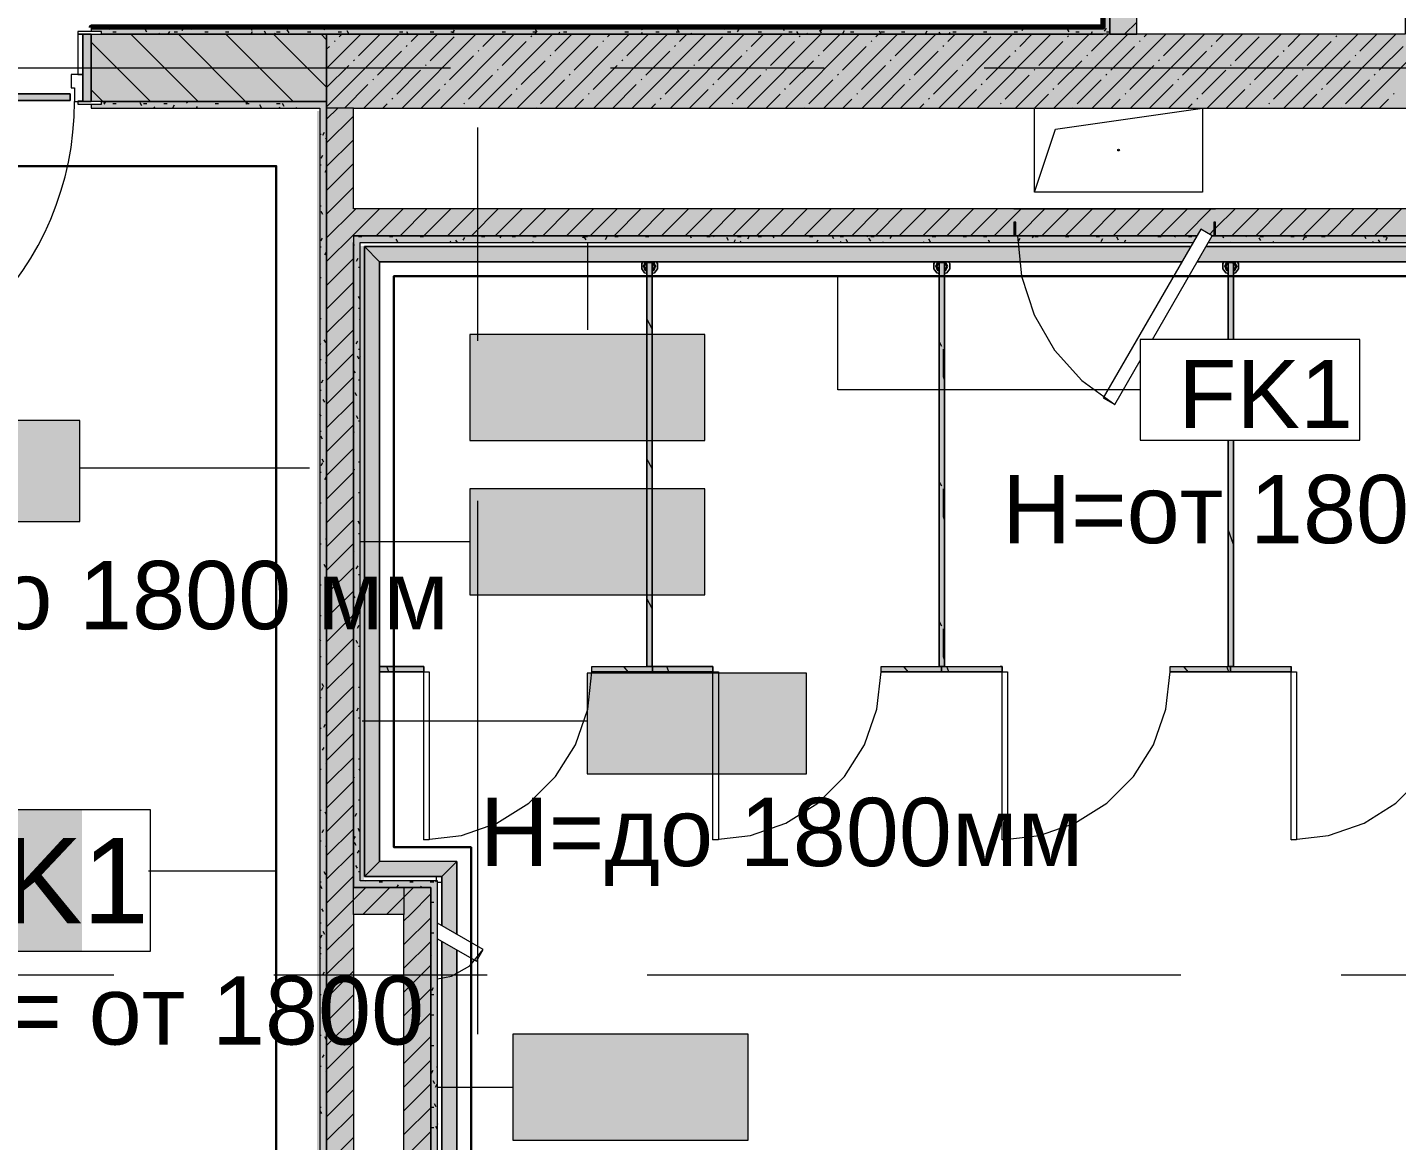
# Model space of a CAD drawing. Header units: millimetres. Extents: x -3817 to 677485, y -22715 to 103890.
# Drawn here: x 420598 to 424672, y 9226 to 12539 of the extents above; entities that cross this region are included whole.
import ezdxf

# ---------------------------------------------------------------- set-up
doc = ezdxf.new("R2010")
doc.units = ezdxf.units.MM
doc.layers.add('PDF _Геометрия', color=7, linetype='Continuous', true_color=0x1d1d1d)
doc.layers.add('PDF _Сплошная заливка', color=7, linetype='Continuous', true_color=0xffffff)
doc.layers.add('PDF _Текст', color=7, linetype='Continuous')
doc.styles.add('PDF GOST-Common', font='arial.ttf')

msp = doc.modelspace()

# ---------------------------------------------------------------- hatches: boundary and pattern name
at = {"layer": 'PDF _Сплошная заливка', "transparency": 33554559}
for points in [[(423798.6, 12519), (423818.6, 12519), (423818.6, 13260), (423798.6, 13260), (423798.6, 12539)], [(424785, 12299), (428888.6, 12299), (428888.6, 12519), (421488.6, 12519), (421488.6, 12299), (422199.1, 12299)], [(422845.6, 11919), (423533.6, 11919), (423533.6, 11959), (423538.6, 11959), (423538.6, 11919), (424077.5, 11919), (424089, 11939), (424123.6, 11919), (424128.6, 11919), (424128.6, 11959), (424133.6, 11959), (424133.6, 11919), (425338.6, 11919), (425338.6, 11959), (425343.6, 11959), (425343.6, 11919), (425882.4, 11919), (425894, 11939), (425928.6, 11919), (425933.6, 11919), (425933.6, 11959), (425938.6, 11959), (425938.6, 11919), (428358.6, 11919), (428358.6, 11999), (421568.6, 11999), (421568.6, 11919), (422522.4, 11919)], [(421798.6, 7749), (421818.6, 7749), (421818.6, 9979), (421798.6, 9979), (421798.6, 8051)], [(421718.6, 7749), (421798.6, 7749), (421798.6, 9899), (421718.6, 9899), (421718.6, 8051)]]:
    msp.add_hatch(color=256, dxfattribs=at).paths.add_polyline_path(points)
h = msp.add_hatch(color=256, dxfattribs=at)
h.paths.add_polyline_path([(419108.6, 12519), (419758.6, 12519), (419758.6, 12527), (419788.6, 12527), (419788.6, 12539), (419108.6, 12539)], flags=0)
h.paths.add_polyline_path([(420818.6, 12519), (423798.6, 12519), (423797.6, 12539), (420788.6, 12539), (420788.6, 12527), (420818.6, 12527)], flags=0)
h = msp.add_hatch(color=256, dxfattribs=at)
h.paths.add_polyline_path([(419708.6, 12299), (419788.6, 12299), (419788.6, 12311), (419758.6, 12311.5), (419758.6, 12319), (419688.6, 12319), (419688.6, 12299)], flags=0)
h.paths.add_polyline_path([(421488.6, 12299), (421488.6, 12319), (420818.6, 12318.1), (420818.6, 12311), (420788.6, 12311), (420788.6, 12299), (421468.6, 12299)], flags=0)
h = msp.add_hatch(color=256, dxfattribs=at)
h.paths.add_polyline_path([(427370.9, 11899), (428338.6, 11899), (428338.6, 11919), (425928.6, 11919), (425917.1, 11899), (427047.6, 11899)], flags=0)
h.paths.add_polyline_path([(421588.6, 11899), (424065.9, 11899), (424077.5, 11919), (421568.6, 11919), (421568.6, 11899)], flags=0)
h.paths.add_polyline_path([(425870.9, 11899), (425882.4, 11919), (424123.6, 11919), (424112.1, 11899), (425604, 11899)], flags=0)
at = {"layer": 'PDF _Сплошная заливка', "true_color": 0xd7cdc4, "transparency": 33554559}
h = msp.add_hatch(color=254, dxfattribs=at)
h.paths.add_polyline_path([(428281.1, 11841.5), (428326.1, 11886.5), (425909.9, 11886.5), (425883.9, 11841.5), (427370.9, 11841.5)], flags=0)
h.paths.add_polyline_path([(425604, 11841.5), (425837.7, 11841.5), (425863.7, 11886.5), (424104.9, 11886.5), (424078.9, 11841.5), (425431.5, 11841.5)], flags=0)
h.paths.add_polyline_path([(424032.7, 11841.5), (424058.7, 11886.5), (421601.1, 11886.5), (421646.1, 11841.5), (423799, 11841.5)], flags=0)
msp.add_hatch(color=254, dxfattribs=at).paths.add_polyline_path([(421601.1, 10011.5), (421646.1, 10056.5), (421646.1, 11841.5), (421601.1, 11886.5), (421601.1, 10137.9)])
at = {"layer": 'PDF _Сплошная заливка', "true_color": 0xe2ddcd, "transparency": 33554559}
for points in [[(422441.3, 10637), (422457.3, 10637), (422457.3, 11837), (422441.3, 11837), (422441.3, 11181.3)], [(423310.9, 10637), (423326.9, 10637), (423326.9, 11837), (423310.9, 11837), (423310.9, 11181.3)]]:
    msp.add_hatch(color=254, dxfattribs=at).paths.add_polyline_path(points)
h = msp.add_hatch(color=254, dxfattribs=at)
h.paths.add_polyline_path([(424170.5, 10637), (424186.5, 10637), (424186.5, 11310.5), (424170.5, 11310.5), (424170.5, 11181.3)], flags=0)
h.paths.add_polyline_path([(424170.5, 11610.5), (424186.5, 11610.5), (424186.5, 11837), (424170.5, 11837), (424170.5, 11703)], flags=0)
at = {"layer": 'PDF _Сплошная заливка', "true_color": 0xd7cdc4, "transparency": 33554559}
h = msp.add_hatch(color=254, dxfattribs=at)
h.paths.add_polyline_path([(421831.1, 7781.5), (421869.6, 7820), (421876.1, 7831.3), (421876.1, 9793.1), (421831.1, 9819.1), (421831.1, 8051)], flags=0)
h.paths.add_polyline_path([(421876.1, 9839.3), (421876.1, 10056.5), (421831.1, 10011.5), (421831.1, 9865.2)], flags=0)

# ---------------------------------------------------------------- linework, layer by layer
at = {"layer": 'PDF _Геометрия', "color": 231, "lineweight": 70, "true_color": 0xff80c0}
msp.add_lwpolyline([(423798.6, 13260), (423797.6, 13260), (423797.6, 12540), (420788.6, 12540), (420788.6, 12539)], dxfattribs=at)
at = {"layer": 'PDF _Геометрия', "color": 231, "lineweight": 9, "true_color": 0xff80c0}
msp.add_lwpolyline([(420788.6, 12539), (423797.6, 12539), (423798.6, 12539), (423798.6, 13260)], dxfattribs=at)
at = {"layer": 'PDF _Геометрия', "color": 7, "lineweight": 9}
for points in [[(423798.6, 13260), (423798.6, 12539)], [(423797.6, 12539), (420788.6, 12539)], [(423818.6, 12519), (423798.6, 12519), (421488.6, 12519), (420818.6, 12519), (421488.6, 12519), (423798.6, 12519)], [(420726.1, 12321.8), (420726.1, 12341.8), (420726.1, 12321.8)], [(421568.6, 12299), (421488.6, 12299), (421488.6, 8639), (421488.6, 8619), (420718.6, 8619), (421488.6, 8619)], [(421488.6, 8639), (421488.6, 12299)], [(423594.7, 12049), (423657.2, 12236.5), (424094.7, 12299)], [(421568.6, 11919), (424077.5, 11919), (421568.6, 11919), (421568.6, 11899)], [(421588.6, 9979), (421718.6, 9979), (421588.6, 9979), (421568.6, 9979), (421568.6, 11899), (421568.6, 9979)], [(422264.3, 11899), (422264.3, 11639.3)], [(421601.1, 11886.5), (421601.1, 10011.5), (421831.1, 10011.5), (421876.1, 10056.5), (421646.1, 10056.5), (421646.1, 11841.5)], [(422441.3, 11840.1), (422438.6, 11839), (422434.2, 11828.3), (422438.6, 11817.7), (422441.3, 11816.6)], [(422441.3, 11833.8), (422441.3, 11837.3), (422441.3, 11840)], [(422441.3, 11816.6), (422441.3, 11819.3), (422441.3, 11823), (422441.3, 11826.8), (422441.3, 11830.2), (422441.3, 11833.4)], [(422457.3, 11816.6), (422459.9, 11817.7), (422464.3, 11828.3), (422459.9, 11839), (422457.3, 11840.1)], [(422457.3, 11840), (422457.3, 11837.3), (422457.3, 11833.6)], [(422457.3, 11833.4), (422457.3, 11829.9), (422457.3, 11826.5), (422457.3, 11822.8), (422457.3, 11819.3), (422457.3, 11816.6)], [(423310.9, 11840.1), (423308.2, 11839), (423303.8, 11828.3), (423308.2, 11817.7), (423310.9, 11816.6)], [(423310.9, 11833.8), (423310.9, 11837.3), (423310.9, 11840)], [(423310.9, 11816.6), (423310.9, 11819.3), (423310.9, 11823), (423310.9, 11826.8), (423310.9, 11830.2), (423310.9, 11833.4)], [(423330.4, 11815.5), (423326.9, 11814.1), (423331.3, 11815.9), (423336.5, 11828.3), (423331.3, 11840.7), (423330.4, 11841.1)], [(423326.9, 11816.6), (423329.5, 11817.7), (423334, 11828.3), (423329.5, 11839), (423326.9, 11840.1)], [(423326.9, 11840), (423326.9, 11837.3), (423326.9, 11833.6)], [(423326.9, 11833.4), (423326.9, 11829.9), (423326.9, 11826.5), (423326.9, 11822.8), (423326.9, 11819.3), (423326.9, 11816.6)], [(423331.3, 11815.9), (423336.5, 11828.3), (423331.3, 11840.7)], [(424170.5, 11840.1), (424167.9, 11839), (424163.4, 11828.3), (424167.9, 11817.7), (424170.5, 11816.6)], [(424170.5, 11833.8), (424170.5, 11837.3), (424170.5, 11840)], [(424170.5, 11816.6), (424170.5, 11819.3), (424170.5, 11823), (424170.5, 11826.8), (424170.5, 11830.2), (424170.5, 11833.4)], [(424186.5, 11816.6), (424189.2, 11817.7), (424193.6, 11828.3), (424189.2, 11839), (424186.5, 11840.1)], [(424186.5, 11840), (424186.5, 11837.3), (424186.5, 11833.6)], [(424186.5, 11833.4), (424186.5, 11829.9), (424186.5, 11826.5), (424186.5, 11822.8), (424186.5, 11819.3), (424186.5, 11816.6)], [(423909.2, 11460.5), (423009.2, 11460.5), (423009.2, 11799)], [(424170.5, 11310.5), (424170.5, 10637), (424170.5, 11310.5)], [(424186.5, 11310.5), (424186.5, 10637), (424186.5, 11310.5)], [(421437.5, 11226.7), (420754.3, 11226.7)], [(421588.6, 11008.4), (421914.3, 11008.4)], [(421778.1, 10121), (421778.1, 10621), (421794.1, 10621), (421794.1, 10121), (421778.1, 10121), (421889.4, 10133.5), (421995.1, 10170.5), (422089.9, 10230.1), (422169.1, 10309.3), (422228.6, 10404.1), (422265.6, 10509.7), (422278.1, 10621), (422278.1, 10637)], [(422278.1, 10621), (422278.1, 10637), (422458.1, 10637), (422458.1, 10621), (422458.1, 10637)], [(422457.3, 10637), (422441.3, 10637)], [(422638.1, 10121), (422638.1, 10621), (422654.1, 10621), (422654.1, 10121), (422638.1, 10121), (422749.4, 10133.5), (422855.1, 10170.5), (422949.9, 10230.1), (423029.1, 10309.3), (423088.6, 10404.1), (423125.6, 10509.7), (423138.1, 10621), (423138.1, 10637)], [(423138.1, 10621), (423138.1, 10637), (423318.1, 10637), (423318.1, 10621), (423318.1, 10637), (423498.1, 10637), (423498.1, 10621), (423498.1, 10637), (423492.1, 10637)], [(423326.9, 10637), (423310.9, 10637)], [(423498.1, 10121), (423498.1, 10621), (423514.1, 10621), (423514.1, 10121), (423498.1, 10121), (423609.4, 10133.5), (423715.1, 10170.5), (423809.9, 10230.1), (423889.1, 10309.3), (423948.6, 10404.1), (423985.6, 10509.7), (423998.1, 10621), (423998.1, 10637)], [(423998.1, 10621), (423998.1, 10637), (424178.1, 10637), (424178.1, 10621), (424178.1, 10637), (424358.1, 10637), (424358.1, 10621), (424358.1, 10637)], [(424186.5, 10637), (424170.5, 10637)], [(424358.1, 10121), (424358.1, 10621), (424374.1, 10621), (424374.1, 10121), (424358.1, 10121), (424469.4, 10133.5), (424575.1, 10170.5), (424669.9, 10230.1), (424749.1, 10309.3), (424808.6, 10404.1), (424845.6, 10509.7), (424858.1, 10621), (424858.1, 10637), (424858.1, 10621)], [(421778.1, 10621), (421646.1, 10621), (421778.1, 10621)], [(422458.1, 10621), (422278.1, 10621), (422458.1, 10621)], [(422638.1, 10621), (422458.1, 10621), (422638.1, 10621)], [(423318.1, 10621), (423138.1, 10621), (423318.1, 10621)], [(423498.1, 10621), (423318.1, 10621), (423498.1, 10621)], [(424178.1, 10621), (423998.1, 10621), (424178.1, 10621)], [(424358.1, 10621), (424178.1, 10621), (424358.1, 10621)], [(421594.1, 10475.3), (422263.5, 10475.3)], [(420958.6, 10028.9), (421338.6, 10028.9)], [(421876.1, 10056.5), (421876.1, 9839.3), (421876.1, 10056.5), (421646.1, 10056.5)], [(421831.1, 10011.5), (421831.1, 9865.2), (421831.1, 10011.5), (421601.1, 10011.5)], [(421814.1, 10011.5), (421814.1, 9999)], [(421818.6, 9995), (421831.1, 9995)], [(421831.1, 7781.5), (421847.4, 7781.5), (421831.1, 7781.5), (421831.1, 9819.1), (421831.1, 7781.5), (421869.6, 7820)], [(421818.6, 9385.1), (422042.7, 9385.1)]]:
    msp.add_lwpolyline(points, dxfattribs=at)
at = {"layer": 'PDF _Геометрия', "color": 9, "lineweight": 9, "true_color": 0xc0c0c0}
for points in [[(423998.8, 13159), (424697.6, 13159), (424697.6, 12519), (423818.6, 12519), (423818.6, 13239), (423818.6, 13159), (423998.8, 13159), (423998.8, 13239)], [(420788.6, 12539), (420788.6, 12527)], [(420788.6, 12519), (420788.6, 12319)], [(428048.6, 7091), (428048.6, 7079), (428868.6, 7079), (428868.6, 7099), (428888.6, 7099), (428888.6, 7319), (428888.6, 12299), (428808.6, 12299), (428808.6, 7319), (428438.6, 7319), (428438.6, 12299), (428358.6, 12299), (428358.6, 11999), (421568.6, 11999), (421568.6, 12299), (428888.6, 12299), (428888.6, 12519), (428888.6, 12319), (428888.6, 12299), (428888.6, 7079)], [(420788.6, 12311), (420788.6, 12299), (421468.6, 12299), (421468.6, 8639), (420688.6, 8639), (420688.6, 8627)], [(423533.6, 11999), (424133.6, 11999)], [(421840.2, 7769), (421818.6, 7769), (421818.6, 9979), (421818.6, 9999), (421588.6, 9999), (421588.6, 11899), (424065.9, 11899)], [(424112.1, 11899), (425870.9, 11899)], [(421718.6, 7749), (421718.6, 9899), (421568.6, 9899), (421568.6, 9979), (421798.6, 9979), (421798.6, 9899), (421798.6, 7749), (421798.6, 9979), (421718.6, 9979), (421718.6, 9899), (421568.6, 9899), (421568.6, 7319)], [(421718.6, 9694), (421718.6, 9894)]]:
    msp.add_lwpolyline(points, dxfattribs=at)
for points in [[(423898.6, 12519), (423898.6, 13239), (423818.6, 13239), (423818.6, 12519)], [(421488.6, 12519), (421488.6, 12319)]]:
    msp.add_lwpolyline(points, close=True, dxfattribs=at)
at = {"layer": 'PDF _Геометрия', "lineweight": 9}
for points in [[(424564.2, 12299), (424784.2, 12519), (424917.6, 12652.5)], [(423862.8, 12519), (423898.6, 12554.8)], [(421106.2, 12319), (420906.2, 12519)], [(421247.6, 12319), (421047.6, 12519)], [(421389, 12319), (421189, 12519)], [(421488.6, 12360.8), (421330.4, 12519)], [(421488.6, 12502.2), (421471.9, 12519)], [(421488.6, 12416.9), (421590.8, 12519)], [(421488.6, 12302.8), (421704.8, 12519)], [(421526.1, 12511.3), (421533.8, 12519)], [(421583.1, 12454.3), (421647.8, 12519)], [(421598.9, 12299), (421818.9, 12519)], [(421712.9, 12299), (421932.9, 12519)], [(421739.9, 12497.1), (421761.9, 12519)], [(421797, 12440), (421868.2, 12511.3)], [(421827, 12299), (422047, 12519)], [(421941, 12299), (422161, 12519)], [(421953.8, 12482.8), (421990, 12519)], [(422055.1, 12299), (422275.1, 12519)], [(422096.3, 12511.3), (422098.7, 12513.7)], [(422167.6, 12468.6), (422218.1, 12519)], [(422169.1, 12299), (422389.1, 12519)], [(422283.2, 12299), (422503.2, 12519)], [(422324.4, 12511.3), (422332.1, 12519)], [(422381.5, 12454.3), (422446.2, 12519)], [(422397.2, 12299), (422617.2, 12519)], [(422511.3, 12299), (422731.3, 12519)], [(422538.3, 12497.1), (422560.2, 12519)], [(422595.3, 12440), (422666.6, 12511.3)], [(422625.3, 12299), (422845.3, 12519)], [(422739.4, 12299), (422959.4, 12519)], [(422752.1, 12482.8), (422788.3, 12519)], [(422853.4, 12299), (423073.4, 12519)], [(422894.7, 12511.3), (422897.1, 12513.7)], [(422966, 12468.6), (423016.4, 12519)], [(422967.5, 12299), (423187.5, 12519)], [(423081.5, 12299), (423301.5, 12519)], [(423122.8, 12511.3), (423130.5, 12519)], [(423179.8, 12454.3), (423244.5, 12519)], [(423195.6, 12299), (423415.6, 12519)], [(423309.6, 12299), (423529.6, 12519)], [(423336.6, 12497.1), (423358.6, 12519)], [(423393.6, 12440), (423464.9, 12511.3)], [(423423.7, 12299), (423643.7, 12519)], [(423537.7, 12299), (423757.7, 12519)], [(423550.5, 12482.8), (423586.7, 12519)], [(423651.8, 12299), (423871.8, 12519)], [(423693, 12511.3), (423695.4, 12513.7)], [(423764.3, 12468.6), (423814.8, 12519)], [(423765.8, 12299), (423985.8, 12519)], [(423879.9, 12299), (424099.9, 12519)], [(423921.1, 12511.3), (423928.8, 12519)], [(423978.1, 12454.3), (424042.8, 12519)], [(423993.9, 12299), (424213.9, 12519)], [(424108, 12299), (424328, 12519)], [(424135, 12497.1), (424156.9, 12519)], [(424192, 12440), (424263.3, 12511.3)], [(424222, 12299), (424442, 12519)], [(424336.1, 12299), (424556.1, 12519)], [(424348.8, 12482.8), (424385, 12519)], [(424450.1, 12299), (424670.1, 12519)], [(424491.4, 12511.3), (424493.7, 12513.7)], [(424562.7, 12468.6), (424613.1, 12519)], [(420964.8, 12319), (420788.6, 12495.1)], [(421488.6, 12473.9), (421497.6, 12482.8)], [(421511.8, 12497.1), (421514.2, 12499.4)], [(421640.1, 12397.3), (421711.4, 12468.6)], [(421725.7, 12482.8), (421728, 12485.2)], [(421939.5, 12468.6), (421941.9, 12470.9)], [(422010.8, 12425.8), (422082.1, 12497.1)], [(422224.6, 12411.5), (422295.9, 12482.8)], [(422310.2, 12497.1), (422312.5, 12499.4)], [(422438.5, 12397.3), (422509.8, 12468.6)], [(422524, 12482.8), (422526.4, 12485.2)], [(422737.9, 12468.6), (422740.2, 12470.9)], [(422809.1, 12425.8), (422880.4, 12497.1)], [(423023, 12411.5), (423094.3, 12482.8)], [(423108.5, 12497.1), (423110.9, 12499.4)], [(423236.8, 12397.3), (423308.1, 12468.6)], [(423322.4, 12482.8), (423324.7, 12485.2)], [(423536.2, 12468.6), (423538.6, 12470.9)], [(423607.5, 12425.8), (423678.8, 12497.1)], [(423821.3, 12411.5), (423892.6, 12482.8)], [(423906.9, 12497.1), (423909.2, 12499.4)], [(424035.2, 12397.3), (424106.5, 12468.6)], [(424120.7, 12482.8), (424123.1, 12485.2)], [(424334.6, 12468.6), (424336.9, 12470.9)], [(424405.8, 12425.8), (424477.1, 12497.1)], [(424619.7, 12411.5), (424691, 12482.8)], [(421488.6, 12359.8), (421554.6, 12425.8)], [(421568.9, 12440), (421571.2, 12442.4)], [(421782.7, 12425.8), (421785.1, 12428.2)], [(421854, 12383), (421925.3, 12454.3)], [(422067.8, 12368.8), (422139.1, 12440)], [(422153.4, 12454.3), (422155.7, 12456.7)], [(422281.7, 12354.5), (422352.9, 12425.8)], [(422367.2, 12440), (422369.6, 12442.4)], [(422581, 12425.8), (422583.4, 12428.2)], [(422652.3, 12383), (422723.6, 12454.3)], [(422866.2, 12368.8), (422937.4, 12440)], [(422951.7, 12454.3), (422954.1, 12456.7)], [(423080, 12354.5), (423151.3, 12425.8)], [(423165.5, 12440), (423167.9, 12442.4)], [(423379.4, 12425.8), (423381.8, 12428.2)], [(423450.7, 12383), (423521.9, 12454.3)], [(423664.5, 12368.8), (423735.8, 12440)], [(423750, 12454.3), (423752.4, 12456.7)], [(423878.4, 12354.5), (423949.6, 12425.8)], [(423963.9, 12440), (423966.3, 12442.4)], [(424177.7, 12425.8), (424180.1, 12428.2)], [(424249, 12383), (424320.3, 12454.3)], [(424462.9, 12368.8), (424534.1, 12440)], [(424548.4, 12454.3), (424550.8, 12456.7)], [(421625.9, 12383), (421628.3, 12385.4)], [(421697.2, 12340.3), (421768.4, 12411.5)], [(421911, 12326), (421982.3, 12397.3)], [(421996.5, 12411.5), (421998.9, 12413.9)], [(422210.4, 12397.3), (422212.8, 12399.6)], [(422424.2, 12383), (422426.6, 12385.4)], [(422495.5, 12340.3), (422566.8, 12411.5)], [(422709.4, 12326), (422780.6, 12397.3)], [(422794.9, 12411.5), (422797.3, 12413.9)], [(423008.7, 12397.3), (423011.1, 12399.6)], [(423222.6, 12383), (423224.9, 12385.4)], [(423293.9, 12340.3), (423365.1, 12411.5)], [(423507.7, 12326), (423579, 12397.3)], [(423593.2, 12411.5), (423595.6, 12413.9)], [(423807.1, 12397.3), (423809.4, 12399.6)], [(424020.9, 12383), (424023.3, 12385.4)], [(424092.2, 12340.3), (424163.5, 12411.5)], [(424306, 12326), (424377.3, 12397.3)], [(424391.6, 12411.5), (424393.9, 12413.9)], [(424605.4, 12397.3), (424607.8, 12399.6)], [(420823.3, 12319), (420788.6, 12353.7)], [(421541.9, 12299), (421611.6, 12368.8)], [(421770, 12299), (421825.5, 12354.5)], [(421839.7, 12368.8), (421842.1, 12371.1)], [(422053.6, 12354.5), (422055.9, 12356.9)], [(422124.8, 12311.7), (422196.1, 12383)], [(422340.2, 12299), (422410, 12368.8)], [(422568.3, 12299), (422623.8, 12354.5)], [(422638.1, 12368.8), (422640.4, 12371.1)], [(422851.9, 12354.5), (422854.3, 12356.9)], [(422923.2, 12311.7), (422994.5, 12383)], [(423138.6, 12299), (423208.3, 12368.8)], [(423366.7, 12299), (423422.2, 12354.5)], [(423436.4, 12368.8), (423438.8, 12371.1)], [(423650.3, 12354.5), (423652.6, 12356.9)], [(423721.5, 12311.7), (423792.8, 12383)], [(423936.9, 12299), (424006.7, 12368.8)], [(424165, 12299), (424220.5, 12354.5)], [(424234.8, 12368.8), (424237.1, 12371.1)], [(424448.6, 12354.5), (424451, 12356.9)], [(424519.9, 12311.7), (424591.2, 12383)], [(421655.9, 12299), (421668.7, 12311.7)], [(421682.9, 12326), (421685.3, 12328.4)], [(421896.7, 12311.7), (421899.1, 12314.1)], [(421998.1, 12299), (422039.3, 12340.3)], [(422226.2, 12299), (422253.2, 12326)], [(422267.4, 12340.3), (422269.8, 12342.6)], [(422454.3, 12299), (422467, 12311.7)], [(422481.3, 12326), (422483.6, 12328.4)], [(422695.1, 12311.7), (422697.5, 12314.1)], [(422796.4, 12299), (422837.7, 12340.3)], [(423024.5, 12299), (423051.5, 12326)], [(423065.8, 12340.3), (423068.1, 12342.6)], [(423252.6, 12299), (423265.3, 12311.7)], [(423279.6, 12326), (423282, 12328.4)], [(423493.4, 12311.7), (423495.8, 12314.1)], [(423594.7, 12299), (423636, 12340.3)], [(423822.8, 12299), (423849.8, 12326)], [(423864.1, 12340.3), (423866.5, 12342.6)], [(424050.9, 12299), (424063.7, 12311.7)], [(424077.9, 12326), (424080.3, 12328.4)], [(424291.8, 12311.7), (424294.2, 12314.1)], [(424393.1, 12299), (424434.3, 12340.3)], [(424621.2, 12299), (424648.2, 12326)], [(424662.4, 12340.3), (424664.8, 12342.6)], [(421488.6, 12266.1), (421521.5, 12299)], [(421488.6, 12195.4), (421568.6, 12275.4)], [(422112.1, 12299), (422113, 12299.9)], [(422910.5, 12299), (422911.3, 12299.9)], [(423708.8, 12299), (423709.7, 12299.9)], [(424507.1, 12299), (424508, 12299.9)], [(421488.6, 12124.7), (421568.6, 12204.7)], [(421488.6, 12054), (421568.6, 12134)], [(421488.6, 11983.3), (421568.6, 12063.3)], [(421488.6, 11912.6), (421568.6, 11992.6), (421575.1, 11999)], [(421488.6, 11841.9), (421568.6, 11921.9), (421645.8, 11999)], [(421636.5, 11919), (421716.5, 11999)], [(421707.2, 11919), (421787.2, 11999)], [(421777.9, 11919), (421857.9, 11999)], [(421848.6, 11919), (421928.6, 11999)], [(421919.3, 11919), (421999.3, 11999)], [(421990, 11919), (422070, 11999)], [(422060.7, 11919), (422140.7, 11999)], [(422131.5, 11919), (422211.5, 11999)], [(422202.2, 11919), (422282.2, 11999)], [(422272.9, 11919), (422352.9, 11999)], [(422343.6, 11919), (422423.6, 11999)], [(422414.3, 11919), (422494.3, 11999)], [(422485, 11919), (422565, 11999)], [(422555.7, 11919), (422635.7, 11999)], [(422626.4, 11919), (422706.4, 11999)], [(422697.1, 11919), (422777.1, 11999)], [(422767.8, 11919), (422847.8, 11999)], [(422838.6, 11919), (422918.6, 11999)], [(422909.3, 11919), (422989.3, 11999)], [(422980, 11919), (423060, 11999)], [(423050.7, 11919), (423130.7, 11999)], [(423121.4, 11919), (423201.4, 11999)], [(423192.1, 11919), (423272.1, 11999)], [(423262.8, 11919), (423342.8, 11999)], [(423333.5, 11919), (423413.5, 11999)], [(423404.2, 11919), (423484.2, 11999)], [(423475, 11919), (423555, 11999)], [(423545.7, 11919), (423625.7, 11999)], [(423616.4, 11919), (423696.4, 11999)], [(423687.1, 11919), (423767.1, 11999)], [(423757.8, 11919), (423837.8, 11999)], [(423828.5, 11919), (423908.5, 11999)], [(423899.2, 11919), (423979.2, 11999)], [(423969.9, 11919), (424049.9, 11999)], [(424040.6, 11919), (424120.6, 11999)], [(424133.6, 11941.3), (424191.4, 11999)], [(424182.1, 11919), (424262.1, 11999)], [(424252.8, 11919), (424332.8, 11999)], [(424323.5, 11919), (424403.5, 11999)], [(424394.2, 11919), (424474.2, 11999)], [(424464.9, 11919), (424544.9, 11999)], [(424535.6, 11919), (424615.6, 11999)], [(424606.3, 11919), (424686.3, 11999)], [(424115.8, 11923.5), (424128.6, 11936.3)], [(421488.6, 11771.2), (421568.6, 11851.2)], [(421488.6, 11700.5), (421568.6, 11780.5)], [(421488.6, 11629.7), (421568.6, 11709.7)], [(421488.6, 11559), (421568.6, 11639)], [(421488.6, 11488.3), (421568.6, 11568.3)], [(421488.6, 11417.6), (421568.6, 11497.6)], [(421488.6, 11346.9), (421568.6, 11426.9)], [(421488.6, 11276.2), (421568.6, 11356.2)], [(421488.6, 11205.5), (421568.6, 11285.5)], [(421488.6, 11134.8), (421568.6, 11214.8)], [(421488.6, 11064.1), (421568.6, 11144.1)], [(421488.6, 10993.3), (421568.6, 11073.3)], [(421488.6, 10922.6), (421568.6, 11002.6)], [(421488.6, 10851.9), (421568.6, 10931.9)], [(421488.6, 10781.2), (421568.6, 10861.2)], [(421488.6, 10710.5), (421568.6, 10790.5)], [(421488.6, 10639.8), (421568.6, 10719.8)], [(421488.6, 10569.1), (421568.6, 10649.1)], [(421488.6, 10498.4), (421568.6, 10578.4)], [(421488.6, 10427.7), (421568.6, 10507.7)], [(421488.6, 10357), (421568.6, 10437)], [(421488.6, 10286.2), (421568.6, 10366.2)], [(421488.6, 10215.5), (421568.6, 10295.5)], [(421488.6, 10144.8), (421568.6, 10224.8)], [(421488.6, 10074.1), (421568.6, 10154.1)], [(421488.6, 10003.4), (421568.6, 10083.4)], [(421488.6, 9932.7), (421568.6, 10012.7)], [(421488.6, 9862), (421568.6, 9942), (421605.7, 9979), (421568.6, 9942)], [(421747.1, 9979), (421667.1, 9899), (421718.6, 9950.6)], [(421718.6, 9879.8), (421737.8, 9899), (421798.6, 9959.8)], [(421488.6, 9791.3), (421568.6, 9871.3)], [(421718.6, 9809.1), (421798.6, 9889.1)], [(421718.6, 9738.4), (421798.6, 9818.4)], [(421488.6, 9720.6), (421568.6, 9800.6)], [(421718.6, 9667.7), (421798.6, 9747.7)], [(421488.6, 9649.8), (421568.6, 9729.8)], [(421488.6, 9579.1), (421568.6, 9659.1)], [(421718.6, 9597), (421798.6, 9677)], [(421488.6, 9508.4), (421568.6, 9588.4)], [(421718.6, 9526.3), (421798.6, 9606.3)], [(421718.6, 9455.6), (421798.6, 9535.6)], [(421488.6, 9437.7), (421568.6, 9517.7)], [(421718.6, 9384.9), (421798.6, 9464.9)], [(421488.6, 9367), (421568.6, 9447)], [(421488.6, 9296.3), (421568.6, 9376.3)], [(421718.6, 9314.2), (421798.6, 9394.2)], [(421488.6, 9225.6), (421568.6, 9305.6)], [(421718.6, 9243.4), (421798.6, 9323.4)], [(421718.6, 9172.7), (421798.6, 9252.7)], [(421488.6, 9154.9), (421568.6, 9234.9)]]:
    msp.add_lwpolyline(points, dxfattribs=at)
at = {"layer": 'PDF _Геометрия', "color": 253, "lineweight": 13, "true_color": 0xaaaaaa}
for points in [[(420748.6, 12527), (420748.6, 12519), (420818.6, 12519), (420818.6, 12527)], [(420748.6, 12519), (420748.6, 12399), (420763.6, 12399), (420763.6, 12519)], [(420763.6, 12519), (420763.6, 12319), (420788.6, 12319), (420788.6, 12519)], [(420738.6, 12319), (420763.6, 12319), (420763.6, 12399), (420728.6, 12399), (420728.6, 12359), (420738.6, 12359)], [(420748.6, 12320), (420748.6, 12319), (420763.6, 12319), (420763.6, 12320)], [(420748.6, 12319), (420748.6, 12311), (420818.6, 12311), (420818.6, 12319)], [(423538.6, 11959), (423533.6, 11959), (423533.6, 11919), (423538.6, 11919)], [(424128.6, 11959), (424128.6, 11919), (424133.6, 11919), (424133.6, 11959)]]:
    msp.add_lwpolyline(points, close=True, dxfattribs=at)
at = {"layer": 'PDF _Геометрия', "color": 253, "lineweight": 9, "true_color": 0x9b9b9b}
for points in [[(420843.6, 12531.9), (420839.5, 12539)], [(420852.2, 12526), (420862.3, 12526)], [(420911.7, 12535.9), (420909.9, 12539)], [(420953.3, 12524.8), (420948.3, 12533.5)], [(420991.8, 12519), (420989.9, 12522.3)], [(421021, 12526.7), (421016.5, 12519)], [(421035.1, 12526), (421045.2, 12526)], [(421062.6, 12537.9), (421057.6, 12529.2)], [(421089.4, 12532.9), (421085.9, 12539)], [(421126.6, 12526), (421136.6, 12526)], [(421168.9, 12539), (421167.3, 12536.3)], [(421187.5, 12526), (421197.6, 12526)], [(421267.1, 12530), (421262, 12538.7)], [(421266.7, 12525.6), (421262.9, 12519)], [(421308.6, 12519), (421303.7, 12527.5)], [(421334.8, 12521.6), (421333.3, 12519)], [(421339.9, 12526), (421350, 12526)], [(421376.7, 12522.9), (421371.7, 12531.6)], [(421415.2, 12539), (421413, 12535.2)], [(421414.2, 12519), (421413.4, 12520.4)], [(421431.4, 12526), (421441.4, 12526)], [(421485.6, 12539), (421481.1, 12531.1)], [(421522.8, 12526), (421532.9, 12526)], [(421554.4, 12519.9), (421549.4, 12528.6)], [(421580.5, 12520.5), (421579.7, 12519)], [(421705.7, 12526), (421715.7, 12526)], [(421730.9, 12519), (421727.1, 12525.6)], [(421797.1, 12526), (421807.2, 12526)], [(421858.1, 12526), (421868.1, 12526)], [(421867.9, 12530.5), (421862.9, 12521.8)], [(421908, 12539), (421904.5, 12533)], [(422010.5, 12526), (422020.5, 12526)], [(422072.3, 12537.3), (422071.3, 12539)], [(422101.9, 12526), (422112, 12526)], [(422113.6, 12529.4), (422108.6, 12520.7)], [(422114, 12526.2), (422108.9, 12534.9)], [(422181.7, 12525.3), (422178, 12519)], [(422193.4, 12526), (422203.4, 12526)], [(422259.9, 12539), (422259.9, 12538.9)], [(422330.3, 12539), (422327.9, 12534.9)], [(422376.2, 12526), (422386.3, 12526)], [(422427.7, 12531.3), (422423.3, 12539)], [(422427.4, 12524.3), (422424.4, 12519)], [(422467.7, 12526), (422477.7, 12526)], [(422495.8, 12535.4), (422493.7, 12539)], [(422495.4, 12520.2), (422494.8, 12519)], [(422528.6, 12526), (422538.7, 12526)], [(422537.4, 12524.3), (422532.4, 12533)], [(422575.6, 12519), (422574, 12521.8)], [(422673.5, 12532.4), (422669.7, 12539)], [(422681, 12526), (422691.1, 12526)], [(422714.8, 12534.3), (422709.7, 12525.6)], [(422752.7, 12539), (422751.4, 12536.8)], [(422772.5, 12526), (422782.5, 12526)], [(422851.2, 12529.5), (422846.1, 12538.2)], [(422863.9, 12526), (422874, 12526)], [(422892.4, 12519), (422887.8, 12527)], [(422918.9, 12522.1), (422917.1, 12519)], [(422960.5, 12533.2), (422955.5, 12524.5)], [(422960.8, 12522.4), (422955.8, 12531.1)], [(422998, 12519), (422997.4, 12519.9)], [(423028.5, 12529.1), (423023.5, 12520.4)], [(423046.8, 12526), (423056.9, 12526)], [(423138.5, 12519.4), (423133.5, 12528.1)], [(423138.2, 12526), (423148.3, 12526)], [(423175, 12539), (423174.8, 12538.7)], [(423199.2, 12526), (423209.3, 12526)], [(423233, 12538.7), (423232.8, 12539)], [(423274.3, 12528), (423269.2, 12519.3)], [(423314.7, 12519), (423311.2, 12525.1)], [(423342.3, 12524), (423339.4, 12519)], [(423351.6, 12526), (423361.7, 12526)], [(423443, 12526), (423453.1, 12526)], [(423534.5, 12526), (423544.5, 12526)], [(423561.6, 12538.1), (423556.6, 12529.4)], [(423656.4, 12536.8), (423655.1, 12539)], [(423698, 12525.7), (423693, 12534.4)], [(423717.4, 12526), (423727.4, 12526)], [(423765.7, 12525.9), (423761.8, 12519)], [(423807.4, 12537), (423802.3, 12528.3)], [(423808.8, 12526), (423818.6, 12526)], [(420789.4, 12308.5), (420788.6, 12307.1)], [(420829.5, 12312.5), (420825.7, 12319)], [(420830.7, 12319), (420826, 12310.9)], [(420852.2, 12312.7), (420862.3, 12312.7)], [(420897.5, 12316.6), (420896.1, 12319)], [(420939.2, 12305.4), (420934.1, 12314.2)], [(420936.3, 12319), (420935.7, 12318)], [(420943.7, 12312.7), (420953.7, 12312.7)], [(420978.1, 12299), (420975.8, 12303)], [(421004.6, 12312.7), (421014.7, 12312.7)], [(421035.2, 12307.4), (421030.3, 12299)], [(421075.2, 12313.6), (421072.1, 12319)], [(421103.2, 12303.3), (421100.7, 12299)], [(421157, 12312.7), (421167.1, 12312.7)], [(421182.6, 12319), (421181.4, 12316.9)], [(421252.9, 12310.6), (421248.1, 12319)], [(421248.5, 12312.7), (421258.5, 12312.7)], [(421253, 12319), (421249.5, 12312.8)], [(421294.6, 12299.5), (421289.5, 12308.2)], [(421339.9, 12312.7), (421350, 12312.7)], [(421362.6, 12303.5), (421357.6, 12312.3)], [(421348.9, 12302.2), (421347.1, 12299)], [(421400.4, 12299), (421399.2, 12301.1)], [(421468.6, 12221.2), (421471.9, 12221.2)], [(421480.9, 12226), (421475.9, 12217.3)], [(421488.6, 12207.2), (421486.6, 12210.8)], [(421476.8, 12158), (421471.8, 12149.3)], [(421468.6, 12129.8), (421471.9, 12129.8)], [(421469.3, 12118.8), (421468.6, 12119.9)], [(421488, 12116.3), (421483, 12107.6)], [(421468.6, 12007.9), (421471.9, 12007.9)], [(421477.4, 11982.7), (421472.4, 11991.4)], [(421475.7, 11912.2), (421470.7, 11903.5)], [(421583.8, 11916.4), (421593.8, 11916.4)], [(421675.2, 11916.4), (421685.3, 11916.4)], [(421690.8, 11919), (421690, 11917.7)], [(421700.9, 11900.5), (421695.8, 11909.2)], [(421766.6, 11916.4), (421776.7, 11916.4)], [(421857.5, 11903), (421855.2, 11899)], [(421877.7, 11899), (421873.5, 11906.3)], [(421899.2, 11914.1), (421894.1, 11905.4)], [(421937.2, 11919), (421935.8, 11916.6)], [(421949.5, 11916.4), (421959.6, 11916.4)], [(421983.3, 11899), (421983.2, 11899.2)], [(422007.6, 11919), (422003.8, 11912.5)], [(422041, 11916.4), (422051, 11916.4)], [(422103.3, 11901.9), (422101.6, 11899)], [(422101.9, 11916.4), (422112, 11916.4)], [(422218.7, 11918), (422218.1, 11919)], [(422253.9, 11919), (422249.5, 11911.4)], [(422254.3, 11916.4), (422264.4, 11916.4)], [(422260.4, 11906.8), (422255.3, 11915.5)], [(422322.6, 11916), (422317.6, 11907.3)], [(422345.8, 11916.4), (422355.8, 11916.4)], [(422437.2, 11916.4), (422447.3, 11916.4)], [(422574.1, 11912), (422570.1, 11919)], [(422620.1, 11916.4), (422630.1, 11916.4)], [(422642.2, 11916.1), (422640.5, 11919)], [(422683.8, 11904.9), (422678.8, 11913.6)], [(422704.4, 11906.8), (422699.9, 11899)], [(422711.5, 11916.4), (422721.6, 11916.4)], [(422722.4, 11899), (422720.4, 11902.5)], [(422746, 11917.9), (422741, 11909.2)], [(422772.5, 11916.4), (422782.5, 11916.4)], [(422819.9, 11913.1), (422816.5, 11919)], [(422852.2, 11919), (422850.7, 11916.3)], [(422924.9, 11916.4), (422934.9, 11916.4)], [(422950.1, 11905.7), (422946.3, 11899)], [(422997.6, 11910.1), (422992.5, 11918.8)], [(423016.3, 11916.4), (423026.4, 11916.4)], [(423018.2, 11901.6), (423016.7, 11899)], [(423039.2, 11899), (423034.2, 11907.6)], [(423098.6, 11919), (423096.4, 11915.2)], [(423107.2, 11903), (423102.2, 11911.7)], [(423107.8, 11916.4), (423117.8, 11916.4)], [(423144.8, 11899), (423143.9, 11900.6)], [(423169, 11919), (423164.5, 11911.1)], [(423263.9, 11900.5), (423263, 11899)], [(423285, 11900), (423279.9, 11908.7)], [(423290.6, 11916.4), (423300.7, 11916.4)], [(423382.1, 11916.4), (423392.1, 11916.4)], [(423443, 11916.4), (423453.1, 11916.4)], [(423461.5, 11899), (423457.6, 11905.7)], [(423551.3, 11910.6), (423546.3, 11901.9)], [(423591.3, 11919), (423587.9, 11913)], [(423595.4, 11916.4), (423605.5, 11916.4)], [(423686.9, 11916.4), (423696.9, 11916.4)], [(423778.3, 11916.4), (423788.4, 11916.4)], [(423797, 11909.5), (423792, 11900.8)], [(423802.8, 11917.4), (423801.9, 11919)], [(423844.5, 11906.3), (423839.4, 11915)], [(423865.1, 11905.4), (423861.4, 11899)], [(423943.3, 11919), (423943.3, 11919)], [(423961.2, 11916.4), (423971.3, 11916.4)], [(424013.7, 11919), (424011.3, 11914.9)], [(424052.6, 11916.4), (424062.7, 11916.4)], [(424158.2, 11911.5), (424153.9, 11919)], [(424178.8, 11900.2), (424178.1, 11899)], [(424226.3, 11915.6), (424224.3, 11919)], [(424267.9, 11904.4), (424262.9, 11913.1)], [(424266, 11916.4), (424276.1, 11916.4)], [(424306.2, 11899), (424304.5, 11902)], [(424357.4, 11916.4), (424367.5, 11916.4)], [(424398.2, 11914.4), (424393.1, 11905.6)], [(424404, 11912.6), (424400.2, 11919)], [(424436, 11919), (424434.8, 11916.8)], [(424448.9, 11916.4), (424458.9, 11916.4)], [(424581.7, 11909.6), (424576.6, 11918.3)], [(424602.3, 11902.1), (424600.5, 11899)], [(424623, 11899), (424618.3, 11907.1)], [(424631.8, 11916.4), (424641.8, 11916.4)], [(424643.9, 11913.3), (424638.9, 11904.6)], [(421468.6, 11886), (421471.9, 11886)], [(421486.9, 11870.6), (421481.9, 11861.9)], [(421570.2, 11892.9), (421568.6, 11890.3)], [(421581.3, 11851.3), (421576.3, 11842.6)], [(421583.8, 11825), (421588.6, 11825)], [(421468.6, 11794.5), (421471.9, 11794.5)], [(421588.2, 11729.9), (421583.2, 11738.6)], [(421583.8, 11703.1), (421588.6, 11703.1)], [(421468.6, 11672.6), (421471.9, 11672.6)], [(421588.6, 11668.2), (421587.3, 11670.6)], [(421569.1, 11647.2), (421568.6, 11646.4)], [(421470.6, 11598.5), (421468.6, 11595.2)], [(421486.7, 11600.9), (421481.7, 11609.6)], [(421580.2, 11605.6), (421575.2, 11596.8)], [(421583.8, 11581.2), (421588.6, 11581.2)], [(421468.6, 11550.7), (421471.9, 11550.7)], [(421488.6, 11536.6), (421485.8, 11541.6)], [(421585.2, 11552.2), (421580.2, 11560.9)], [(421588.6, 11559.2), (421586.3, 11555.2)], [(421477.6, 11488.8), (421472.6, 11480.1)], [(421574.1, 11510.6), (421569, 11519.3)], [(421583.8, 11489.7), (421588.6, 11489.7)], [(421468.6, 11459.2), (421471.9, 11459.2)], [(421578.1, 11442.5), (421573.1, 11451.2)], [(421483.7, 11423.2), (421478.7, 11431.9)], [(421472.6, 11381.6), (421468.6, 11388.4)], [(421582.2, 11374.5), (421577.2, 11383.2)], [(421583.8, 11367.8), (421588.6, 11367.8)], [(421468.6, 11337.3), (421471.9, 11337.3)], [(421571.1, 11332.9), (421568.6, 11337.1)], [(421476.6, 11313.5), (421471.6, 11322.2)], [(421480.7, 11245.5), (421475.7, 11254.2)], [(421583.8, 11245.9), (421588.6, 11245.9)], [(421468.6, 11215.4), (421471.9, 11215.4)], [(421469.6, 11203.9), (421468.6, 11205.5)], [(421476.5, 11243.1), (421471.5, 11234.4)], [(421571, 11223.8), (421568.6, 11219.7)], [(421487.7, 11201.4), (421482.7, 11192.7)], [(421468.6, 11124), (421471.9, 11124)], [(421583.8, 11154.4), (421588.6, 11154.4)], [(421588.6, 11132.4), (421588.2, 11131.8)], [(421587.4, 11060.7), (421582.4, 11069.4)], [(421468.6, 11002), (421471.9, 11002)], [(421488.6, 11020.2), (421485.6, 11015)], [(421583.8, 11032.5), (421588.6, 11032.5)], [(421569.9, 10978), (421568.6, 10975.9)], [(421485.9, 10931.7), (421480.9, 10940.4)], [(421581, 10936.4), (421576, 10927.7)], [(421468.6, 10880.1), (421471.9, 10880.1)], [(421583.8, 10910.6), (421588.6, 10910.6)], [(421573.3, 10841.4), (421568.6, 10849.4)], [(421588.1, 10826.7), (421583.1, 10818)], [(421583.8, 10819.2), (421588.6, 10819.2)], [(421468.6, 10788.7), (421471.9, 10788.7)], [(421488.6, 10776.4), (421484.6, 10769.3)], [(421584, 10758.7), (421579, 10750)], [(421471.8, 10712.4), (421468.6, 10717.8)], [(421581.4, 10705.3), (421576.4, 10714)], [(421583.8, 10697.2), (421588.6, 10697.2)], [(421468.6, 10666.8), (421471.9, 10666.8)], [(421477.3, 10573.9), (421472.3, 10565.2)], [(421479.9, 10576.3), (421474.9, 10585)], [(421583.8, 10575.3), (421588.6, 10575.3)], [(421468.6, 10544.8), (421471.9, 10544.8)], [(421582.9, 10512.9), (421577.9, 10504.2)], [(421583.8, 10483.9), (421588.6, 10483.9)], [(421468.6, 10453.4), (421471.9, 10453.4)], [(421484.4, 10464.2), (421479.4, 10455.5)], [(421480.3, 10396.2), (421475.3, 10387.5)], [(421488.6, 10349.6), (421486.4, 10345.9)], [(421583.8, 10362), (421588.6, 10362)], [(421468.6, 10331.5), (421471.9, 10331.5)], [(421570.7, 10308.8), (421568.6, 10305.3)], [(421588.6, 10327.1), (421585.7, 10332.2)], [(421583.8, 10240), (421588.6, 10240)], [(421468.6, 10209.6), (421471.9, 10209.6)], [(421488.6, 10195.5), (421484.2, 10203.2)], [(421577.7, 10199.2), (421572.7, 10190.5)], [(421479.2, 10150.5), (421474.2, 10141.8)], [(421587.7, 10145.8), (421582.7, 10154.5)], [(421583.8, 10148.6), (421588.6, 10148.6)], [(421468.6, 10118.1), (421471.9, 10118.1)], [(421488.6, 10105.8), (421485.4, 10100.1)], [(421488.6, 10134.5), (421488.2, 10135.2)], [(421573.7, 10131.1), (421568.6, 10122.4)], [(421576.5, 10104.2), (421571.5, 10112.9)], [(421584.8, 10089.5), (421579.8, 10080.8)], [(421486.2, 10016.8), (421481.2, 10025.5)], [(421580.6, 10036.2), (421575.6, 10044.9)], [(421583.8, 10026.7), (421588.6, 10026.7)], [(421468.6, 9996.2), (421471.9, 9996.2)], [(421475, 9975.2), (421470, 9983.9)], [(421603, 9999), (421602.1, 9997.5)], [(421644.7, 9996.2), (421654.8, 9996.2)], [(421701.6, 9986.9), (421697, 9979)], [(421736.2, 9996.2), (421746.2, 9996.2)], [(421769.6, 9982.8), (421767.4, 9979)], [(421797.1, 9996.2), (421807.2, 9996.2)], [(421815.2, 9995.6), (421813.2, 9999)], [(421479.1, 9907.2), (421474.1, 9915.9)], [(421798.6, 9935.2), (421807.2, 9935.2)], [(421468.6, 9874.3), (421471.9, 9874.3)], [(421474.1, 9836.7), (421469, 9828)], [(421483.2, 9839.1), (421478.2, 9847.8)], [(421798.6, 9843.8), (421807.2, 9843.8)], [(421472.1, 9797.5), (421468.6, 9803.4)], [(421468.6, 9782.8), (421471.9, 9782.8)], [(421799, 9789.9), (421798.6, 9789.3)], [(421801.1, 9776.3), (421798.6, 9780.5)], [(421470, 9768.7), (421468.6, 9766.4)], [(421481.1, 9727), (421476.1, 9718.3)], [(421468.6, 9660.9), (421471.9, 9660.9)], [(421798.6, 9660.9), (421807.2, 9660.9)], [(421806, 9680.2), (421801, 9671.5)], [(421469.1, 9619.8), (421468.6, 9620.5)], [(421798.6, 9600), (421807.2, 9600)], [(421468.6, 9539), (421471.9, 9539)], [(421488.4, 9525.4), (421483.4, 9534.1)], [(421468.9, 9522.9), (421468.6, 9522.5)], [(421798.6, 9508.5), (421807.2, 9508.5)], [(421480, 9481.3), (421475, 9472.6)], [(421468.6, 9447.6), (421471.9, 9447.6)], [(421488.6, 9435.2), (421486.2, 9430.9)], [(421805, 9434.5), (421799.9, 9425.8)], [(421818.6, 9441), (421816.5, 9444.8)], [(421810.3, 9394.5), (421805.3, 9403.2)], [(421816.1, 9392.8), (421811.1, 9384.1)], [(421814.4, 9326.4), (421809.4, 9335.1)], [(421468.6, 9325.6), (421471.9, 9325.6)], [(421474.2, 9306), (421469.2, 9314.7)], [(421798.6, 9325.6), (421807.2, 9325.6)], [(421798.6, 9264.7), (421807.2, 9264.7)], [(421818.5, 9258.4), (421813.5, 9267.1)], [(421818.6, 9275.3), (421818.2, 9274.5)]]:
    msp.add_lwpolyline(points, dxfattribs=at)
at = {"layer": 'PDF _Геометрия', "color": 253, "lineweight": 9, "true_color": 0xaaaaaa}
for points in [[(420269.7, 12419), (421857.2, 12419)], [(422333.5, 12419), (422968.5, 12419)], [(423444.7, 12419), (425032.2, 12419)], [(421938.6, 11605.9), (421938.6, 12240.9)], [(423543.6, 11919), (423556.3, 11798.4), (423593.8, 11683.1), (423654.4, 11578.1), (423735.5, 11488), (423833.6, 11416.7)], [(421938.6, 9542.2), (421938.6, 11129.7)], [(421818.6, 9707.5), (421860.2, 9714.9), (421914.3, 9746.1), (421954.5, 9794)], [(419267.7, 9719), (420855.2, 9719)], [(421331.5, 9719), (421966.5, 9719)], [(422442.7, 9719), (424030.2, 9719)], [(424506.5, 9719), (425141.5, 9719)]]:
    msp.add_lwpolyline(points, dxfattribs=at)
at = {"layer": 'PDF _Геометрия', "color": 7, "lineweight": 9}
for points in [[(419838.6, 12341.8), (420726.1, 12341.8)], [(419838.6, 12321.8), (420726.1, 12321.8)], [(421488.6, 12319), (420818.6, 12319), (421488.6, 12319), (421488.6, 12299)], [(424094.7, 12299), (424094.7, 12049), (423594.7, 12049), (423594.7, 12299)], [(424123.6, 11919), (425882.4, 11919)], [(421646.1, 11841.5), (421646.1, 10056.5), (421601.1, 10011.5), (421601.1, 11886.5), (424058.7, 11886.5), (421601.1, 11886.5), (421646.1, 11841.5), (424032.7, 11841.5)], [(422457.3, 11887), (422441.3, 11887)], [(423326.9, 11887), (423310.9, 11887)], [(425863.7, 11886.5), (424104.9, 11886.5)], [(424186.5, 11887), (424170.5, 11887)], [(422441.3, 11806.3), (422434.8, 11808.4), (422425.9, 11820.7), (422425.9, 11835.9), (422429.9, 11841.5), (422425.9, 11835.9), (422425.9, 11820.7), (422434.8, 11808.4)], [(422441.3, 11814.1), (422436.8, 11815.9), (422431.7, 11828.3), (422436.8, 11840.7), (422431.7, 11828.3), (422436.8, 11815.9)], [(422441.3, 11841.1), (422434.3, 11829.7), (422439.1, 11817.2), (422441.3, 11815.5)], [(422441.3, 11841.5), (422441.3, 10637), (422441.3, 11837)], [(422468.6, 11841.5), (422472.7, 11835.9), (422472.7, 11820.7), (422463.7, 11808.4), (422457.3, 11806.3), (422463.7, 11808.4), (422472.7, 11820.7), (422472.7, 11835.9)], [(422457.3, 11841.5), (422457.3, 11837), (422457.3, 10637)], [(422457.3, 11815.5), (422464.3, 11826.9), (422459.4, 11839.4), (422457.3, 11841.1)], [(422461.7, 11840.7), (422466.8, 11828.3), (422461.7, 11815.9), (422457.3, 11814.1), (422461.7, 11815.9), (422466.8, 11828.3)], [(423310.9, 11806.3), (423304.4, 11808.4), (423295.5, 11820.7), (423295.5, 11835.9), (423299.5, 11841.5), (423295.5, 11835.9), (423295.5, 11820.7), (423304.4, 11808.4)], [(423310.9, 11814.1), (423306.5, 11815.9), (423301.3, 11828.3), (423306.5, 11840.7), (423301.3, 11828.3), (423306.5, 11815.9)], [(423310.9, 11841.1), (423303.9, 11829.7), (423308.7, 11817.2), (423310.9, 11815.5)], [(423310.9, 11841.5), (423310.9, 10637), (423310.9, 11837)], [(423338.2, 11841.5), (423342.3, 11835.9), (423342.3, 11820.7), (423333.4, 11808.4), (423326.9, 11806.3), (423333.4, 11808.4), (423342.3, 11820.7), (423342.3, 11835.9)], [(423326.9, 11841.5), (423326.9, 11837), (423326.9, 10637)], [(423326.9, 11815.5), (423333.9, 11826.9), (423329.1, 11839.4), (423326.9, 11841.1)], [(425837.7, 11841.5), (424078.9, 11841.5)], [(424170.5, 11806.3), (424164, 11808.4), (424155.1, 11820.7), (424155.1, 11835.9), (424159.2, 11841.5), (424155.1, 11835.9), (424155.1, 11820.7), (424164, 11808.4)], [(424170.5, 11814.1), (424166.1, 11815.9), (424160.9, 11828.3), (424166.1, 11840.7), (424160.9, 11828.3), (424166.1, 11815.9)], [(424170.5, 11841.1), (424163.5, 11829.7), (424168.3, 11817.2), (424170.5, 11815.5)], [(424170.5, 11841.5), (424170.5, 11610.5), (424170.5, 11837)], [(424197.9, 11841.5), (424201.9, 11835.9), (424201.9, 11820.7), (424193, 11808.4), (424186.5, 11806.3), (424193, 11808.4), (424201.9, 11820.7), (424201.9, 11835.9)], [(424186.5, 11841.5), (424186.5, 11837), (424186.5, 11610.5)], [(424186.5, 11815.5), (424193.5, 11826.9), (424188.7, 11839.4), (424186.5, 11841.1)], [(424190.9, 11840.7), (424196.1, 11828.3), (424190.9, 11815.9), (424186.5, 11814.1), (424190.9, 11815.9), (424196.1, 11828.3)], [(422614.3, 11624.8), (421914.3, 11624.8), (421914.3, 11309.2), (422614.3, 11309.2)], [(424562.3, 11610.5), (423909.2, 11610.5), (423909.2, 11310.5), (424562.3, 11310.5)], [(420754.3, 11368.6), (420101.2, 11368.6), (420101.2, 11068.6), (420754.3, 11068.6)], [(422614.3, 11165.9), (421914.3, 11165.9), (421914.3, 10850.3), (422614.3, 10850.3)], [(421778.1, 10637), (421646.1, 10637), (421778.1, 10637), (421778.1, 10621)], [(422638.1, 10637), (422458.1, 10637), (422638.1, 10637), (422638.1, 10621)], [(422916.7, 10617.2), (422263.5, 10617.2), (422263.5, 10317.2), (422916.7, 10317.2)], [(420112.5, 10211.5), (420964.1, 10211.5), (420964.1, 9788.5), (420112.5, 9788.5)], [(421876.1, 9793.1), (421876.1, 7831.3)], [(422742.7, 9542.6), (422042.7, 9542.6), (422042.7, 9227), (422742.7, 9227)]]:
    msp.add_lwpolyline(points, close=True, dxfattribs=at)
at = {"layer": 'PDF _Геометрия', "color": 231, "lineweight": 30, "true_color": 0xff80c0}
msp.add_lwpolyline([(419878.6, 12126.5), (421338.6, 12126.5), (421338.6, 8786.5), (419838.6, 8786.5), (419838.6, 12126.5)], dxfattribs=at)
at = {"layer": 'PDF _Геометрия', "color": 253, "lineweight": 13, "true_color": 0xaaaaaa}
for points in [[(423945.5, 11610.5), (424123.6, 11919), (424089, 11939), (423799, 11436.7), (423833.6, 11416.7), (423909.2, 11547.5)], [(421818.6, 9826.3), (421934.5, 9759.4), (421954.5, 9794), (421818.6, 9872.5)]]:
    msp.add_lwpolyline(points, dxfattribs=at)
at = {"layer": 'PDF _Геометрия', "color": 9, "lineweight": 9, "true_color": 0xc3c3c1}
for points in [[(424186.5, 11833.4), (424185.2, 11837)], [(422457.3, 11642.4), (422441.3, 11671.9)], [(423318.8, 11589.7), (423310.9, 11604.3)], [(423323.5, 11498.5), (423323.5, 11581.8)], [(423326.9, 11490.1), (423323.7, 11498.9)], [(422457.3, 11225.9), (422441.3, 11255.4)], [(423318.8, 11173.2), (423310.9, 11187.8)], [(423323.5, 11082), (423323.5, 11165.3)], [(423326.9, 11073.6), (423323.7, 11082.4)], [(424186.5, 11000.4), (424170.5, 11044.4)], [(422457.3, 10809.4), (422441.3, 10838.9)], [(423318.8, 10756.7), (423310.9, 10771.3)], [(423323.5, 10665.5), (423323.5, 10748.8)], [(421674, 10621), (421668.2, 10637)], [(422386.1, 10621), (422372.8, 10637)], [(422507, 10621), (422501.2, 10637)], [(423219.1, 10621), (423205.8, 10637)], [(423326.9, 10657.1), (423323.7, 10665.9)], [(423340, 10621), (423334.2, 10637)], [(424052.1, 10621), (424038.8, 10637)], [(424173, 10621), (424167.2, 10637)]]:
    msp.add_lwpolyline(points, dxfattribs=at)
at = {"layer": 'PDF _Геометрия', "color": 231, "lineweight": 30, "true_color": 0xff80c0}
msp.add_lwpolyline([(428218.6, 11799), (421688.6, 11799), (421688.6, 10099), (421918.6, 10099), (421918.6, 7869), (422738.6, 7869), (422738.6, 7669), (425768.6, 7669), (425768.6, 7439), (428218.6, 7439)], close=True, dxfattribs=at)
at = {"layer": 'PDF _Геометрия', "lineweight": 9}
msp.add_lwpolyline([(421676.4, 9979), (421596.4, 9899)], close=True, dxfattribs=at)
at = {"layer": 'PDF _Геометрия', "color": 7, "lineweight": 9}
msp.add_circle((423844.7, 12174), 2.5, dxfattribs=at)
at = {"layer": 'PDF _Геометрия', "color": 253, "lineweight": 9, "true_color": 0xaaaaaa}
msp.add_arc((419838.6, 12319), 900, 270.0001, 359.9999, dxfattribs=at)
at = {"layer": 'PDF _Сплошная заливка', "lineweight": 35, "transparency": 33554559}
for points in [[(423818.6, 12519), (423898.6, 12519), (423818.6, 13239), (423898.6, 13239)], [(420763.6, 12319), (420788.6, 12319), (420763.6, 12519), (420788.6, 12519)], [(420788.6, 12319), (421488.6, 12319), (420788.6, 12519), (421488.6, 12519)], [(421488.6, 8639), (421488.6, 12299), (421468.6, 8639), (421468.6, 12299)], [(421568.6, 7319), (421568.6, 12299), (421488.6, 7319), (421488.6, 12299)], [(423533.6, 11919), (423538.6, 11919), (423533.6, 11959), (423538.6, 11959)], [(424128.6, 11919), (424133.6, 11919), (424128.6, 11959), (424133.6, 11959)], [(421588.6, 9979), (421588.6, 11899), (421568.6, 9979), (421568.6, 11899)], [(421588.6, 9979), (421818.6, 9979), (421588.6, 9999), (421818.6, 9999)], [(421568.6, 9899), (421718.6, 9899), (421568.6, 9979), (421718.6, 9979)], [(421568.6, 9899), (421798.6, 9899), (421568.6, 9979), (421798.6, 9979)]]:
    msp.add_solid(points, dxfattribs=at)
at = {"layer": 'PDF _Сплошная заливка', "color": 251, "lineweight": 35, "true_color": 0x494949, "transparency": 33554559}
msp.add_solid([(420726.1, 12321.8), (420726.1, 12341.8), (419838.6, 12321.8), (419838.6, 12341.8)], dxfattribs=at)
at = {"layer": 'PDF _Сплошная заливка', "color": 131, "lineweight": 35, "true_color": 0xa9f3f5, "transparency": 33554559}
msp.add_solid([(421468.6, 8639.5), (421468.6, 12290), (421459.6, 8639.5), (421459.6, 12290)], dxfattribs=at)
at = {"layer": 'PDF _Сплошная заливка', "color": 100, "lineweight": 35, "true_color": 0x00ff40, "transparency": 33554559}
msp.add_solid([(421599.6, 9999), (421599.6, 11888), (421588.6, 9999), (421588.6, 11888)], dxfattribs=at)
at = {"layer": 'PDF _Сплошная заливка', "color": 254, "lineweight": 35, "true_color": 0xe2ddcd, "transparency": 33554559}
for points in [[(422441.3, 11837), (422457.3, 11837), (422441.3, 11841.5), (422457.3, 11841.5)], [(423310.9, 11837), (423326.9, 11837), (423310.9, 11841.5), (423326.9, 11841.5)], [(424170.5, 11837), (424186.5, 11837), (424170.5, 11841.5), (424186.5, 11841.5)], [(421778.1, 10621), (421778.1, 10637), (421646.1, 10621), (421646.1, 10637)], [(422458.1, 10621), (422458.1, 10637), (422278.1, 10621), (422278.1, 10637)], [(422638.1, 10621), (422638.1, 10637), (422458.1, 10621), (422458.1, 10637)], [(423318.1, 10621), (423318.1, 10637), (423138.1, 10621), (423138.1, 10637)], [(423318.1, 10621), (423498.1, 10621), (423318.1, 10637), (423498.1, 10637)], [(424178.1, 10621), (424178.1, 10637), (423998.1, 10621), (423998.1, 10637)], [(424358.1, 10621), (424358.1, 10637), (424178.1, 10621), (424178.1, 10637)]]:
    msp.add_solid(points, dxfattribs=at)
at = {"layer": 'PDF _Сплошная заливка', "lineweight": 9, "transparency": 33554559}
for points in [[(422614.3, 11624.8), (421914.3, 11624.8), (422614.3, 11309.2), (421914.3, 11309.2)], [(420754.3, 11368.6), (420101.2, 11368.6), (420754.3, 11068.6), (420101.2, 11068.6)], [(422614.3, 11165.9), (421914.3, 11165.9), (422614.3, 10850.3), (421914.3, 10850.3)], [(422916.7, 10617.2), (422263.5, 10617.2), (422916.7, 10317.2), (422263.5, 10317.2)], [(420308.9, 10211.5), (420761.3, 10211.5), (420308.9, 9788.2), (420761.3, 9788.2)], [(422742.7, 9542.6), (422042.7, 9542.6), (422742.7, 9227), (422042.7, 9227)]]:
    msp.add_solid(points, dxfattribs=at)
at = {"layer": 'PDF _Сплошная заливка', "color": 254, "lineweight": 35, "true_color": 0xd7cdc4, "transparency": 33554559}
msp.add_solid([(421831.1, 10011.5), (421876.1, 10056.5), (421601.1, 10011.5), (421646.1, 10056.5)], dxfattribs=at)

# ---------------------------------------------------------------- texts
at = {"layer": 'PDF _Текст', "color": 250, "true_color": 0x3c3c3c, "char_height": 203.2, "attachment_point": 4, "style": 'PDF GOST-Common'}
for s, insert in [('FK1', (424021.9, 11448)), ('Н=от 1800мм', (423498.1, 11104)), ('H = до 1800 мм', (419821, 10820)), ('Н=до 1800мм', (421944.4, 10114.9)), ('H низ = от 1800', (419727.9, 9611.6))]:
    msp.add_mtext(s, dxfattribs=dict(at, insert=insert))
at = {"layer": 'PDF _Текст', "insert": (420308.9, 9999.6), "char_height": 254, "attachment_point": 4, "style": 'PDF GOST-Common'}
msp.add_mtext('FK1', dxfattribs=at)

doc.saveas('drawing.dxf')
